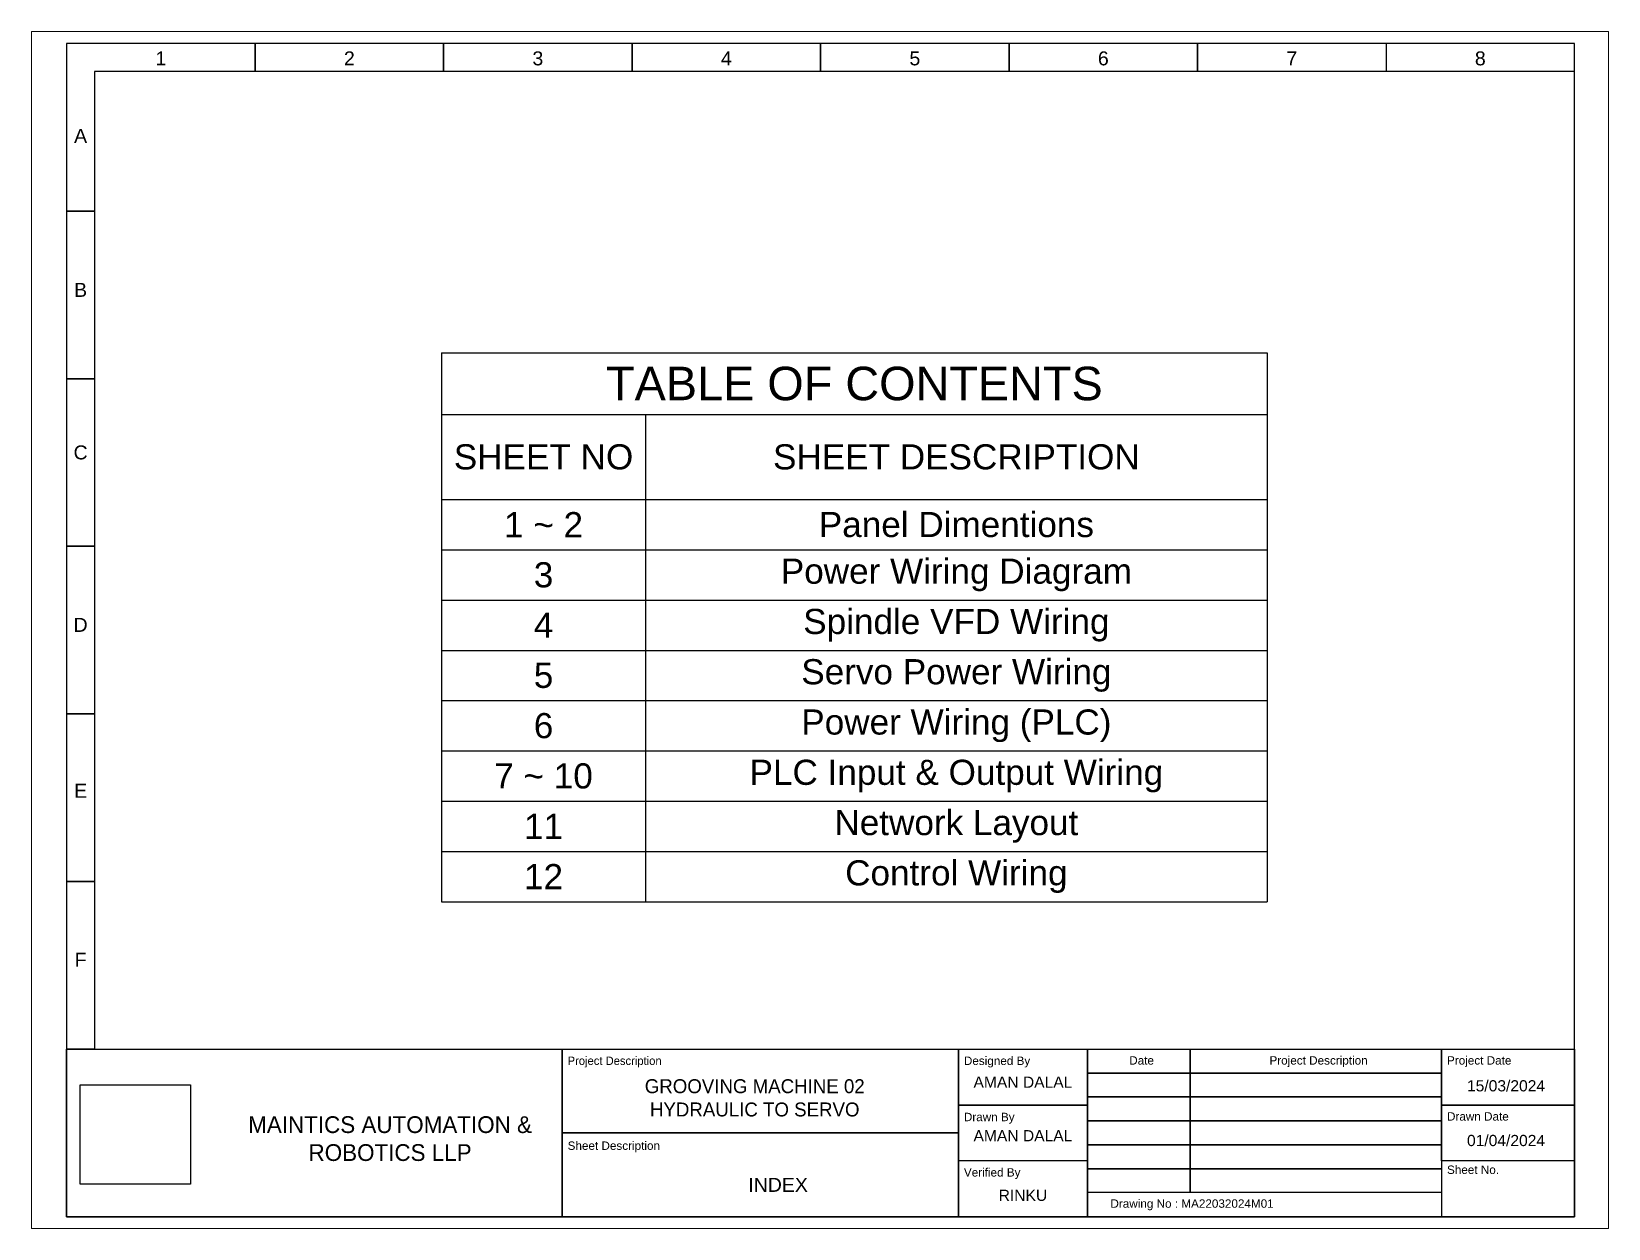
# Paper-space layout 'Contents' of a CAD drawing. Header units: millimetres. Extents: x 0 to 257, y 0 to 195.
# The model-space entities are those that its viewports show. They can reach past a viewport. Long polylines and large blocks are cut down to what shows.
import ezdxf

# ---------------------------------------------------------------- set-up
doc = ezdxf.new("R2010")
doc.units = ezdxf.units.MM
doc.styles.add('Annotative', font='arial.ttf')
doc.styles.get("Standard").update_dxf_attribs({"font": 'arial.ttf'})
picture_1 = doc.add_image_def('image1.jpg', size_in_pixel=(150, 135))

# ---------------------------------------------------------------- blocks, each defined once
blk = doc.blocks.new('*T255')
at = {"color": 0, "linetype": 'ByBlock', "lineweight": -2, "transparency": 16777216}
for p, q in [((0, 0), (147.85, 0)), ((0, 0), (0, -98.23)), ((147.85, 0), (147.85, -98.23)), ((0, -11), (147.85, -11)), ((36.52, -11), (36.52, -98.23)), ((0, -26.23), (147.85, -26.23)), ((0, -35.23), (147.85, -35.23)), ((0, -44.23), (147.85, -44.23)), ((0, -53.23), (147.85, -53.23)), ((0, -62.23), (147.85, -62.23)), ((0, -71.23), (147.85, -71.23)), ((0, -80.23), (147.85, -80.23)), ((0, -89.23), (147.85, -89.23)), ((0, -98.23), (147.85, -98.23))]:
    blk.add_line(p, q, dxfattribs=at)
at = {"color": 0, "transparency": 16777216, "attachment_point": 5}
for s, insert, char_height, width in [('TABLE OF CONTENTS', (73.92, -5.5), 6, 144.8497), ('SHEET NO', (18.26, -18.62), 4.5, 33.5174), ('SHEET DESCRIPTION', (92.18, -18.62), 4.5, 108.3323), ('Panel Dimentions', (92.18, -30.73), 4.5, 108.3323), ('1 ~ 2', (18.26, -30.73), 4.5, 33.5174), ('Power Wiring Diagram', (92.18, -39.73), 4.5, 108.3323), ('3', (18.26, -39.73), 4.5, 33.5174), ('4', (18.26, -48.73), 4.5, 33.5174), ('Spindle VFD Wiring', (92.18, -48.73), 4.5, 108.3323), ('5', (18.26, -57.73), 4.5, 33.5174), ('Servo Power Wiring', (92.18, -57.73), 4.5, 108.3323), ('6', (18.26, -66.73), 4.5, 33.5174), ('Power Wiring (PLC)', (92.18, -66.73), 4.5, 108.3323), ('7 ~ 10', (18.26, -75.73), 4.5, 33.5174), ('PLC Input & Output Wiring', (92.18, -75.73), 4.5, 108.3323), ('Network Layout', (92.18, -84.73), 4.5, 108.3323), ('11', (18.26, -84.73), 4.5, 33.5174), ('12', (18.26, -93.73), 4.5, 33.5174), ('Control Wiring', (92.18, -93.73), 4.5, 108.3323)]:
    blk.add_mtext(s, dxfattribs=dict(at, insert=insert, char_height=char_height, width=width))

msp = doc.modelspace()

# ---------------------------------------------------------------- linework, layer by layer
for p, q in [((3997.171, 1789.405), (3997.171, 1784.405)), ((3997.171, 1784.405), (3997.171, 1789.405)), ((4030.921, 1789.405), (4030.921, 1784.405)), ((4030.921, 1784.405), (4030.921, 1789.405)), ((4064.671, 1789.405), (4064.671, 1784.405)), ((4064.671, 1784.405), (4064.671, 1789.405)), ((4098.421, 1789.405), (4098.421, 1784.405)), ((4098.421, 1784.405), (4098.421, 1789.405)), ((4132.171, 1789.405), (4132.171, 1784.405)), ((4132.171, 1784.405), (4132.171, 1789.405)), ((4165.921, 1789.405), (4165.921, 1784.405)), ((4165.921, 1784.405), (4165.921, 1789.405)), ((4199.671, 1789.405), (4199.671, 1784.405)), ((4233.421, 1784.405), (3968.421, 1784.405)), ((3968.421, 1784.405), (3968.421, 1609.405)), ((3968.421, 1759.405), (3963.421, 1759.405)), ((3963.421, 1759.405), (3968.421, 1759.405)), ((3968.421, 1729.405), (3963.421, 1729.405)), ((3963.421, 1729.405), (3968.421, 1729.405)), ((3968.421, 1699.405), (3963.421, 1699.405)), ((3963.421, 1699.405), (3968.421, 1699.405)), ((3968.421, 1669.405), (3963.421, 1669.405)), ((3963.421, 1669.405), (3968.421, 1669.405)), ((3968.421, 1639.405), (3963.421, 1639.405)), ((3963.421, 1639.405), (3968.421, 1639.405)), ((3968.421, 1609.405), (3963.421, 1609.405))]:
    msp.add_line(p, q)
for points in [[(3963.421, 1579.405), (4233.421, 1579.405), (4233.421, 1789.405), (3963.421, 1789.405)], [(3963.421, 1609.405), (3963.421, 1609.405), (3963.421, 1579.405), (3963.421, 1579.405)], [(3963.421, 1609.405), (4052.137, 1609.405), (4052.137, 1579.405), (3963.421, 1579.405)], [(4052.137, 1609.405), (4123.091, 1609.405), (4123.091, 1594.405), (4052.137, 1594.405)], [(4123.091, 1609.405), (4146.208, 1609.405), (4146.208, 1579.405), (4123.091, 1579.405)], [(4123.091, 1609.405), (4146.208, 1609.405), (4146.208, 1599.405), (4123.091, 1599.405)], [(4146.208, 1609.405), (4209.595, 1609.405), (4209.595, 1605.125), (4146.208, 1605.125)], [(4209.595, 1609.405), (4233.421, 1609.405), (4233.421, 1599.405), (4209.595, 1599.405)], [(4146.208, 1605.125), (4209.595, 1605.125), (4209.595, 1600.845), (4146.208, 1600.845)], [(4123.091, 1599.405), (4146.208, 1599.405), (4146.208, 1589.405), (4123.091, 1589.405)], [(4146.208, 1600.845), (4209.595, 1600.845), (4209.595, 1596.565), (4146.208, 1596.565)], [(4209.595, 1599.405), (4233.421, 1599.405), (4233.421, 1589.405), (4209.595, 1589.405)], [(4146.208, 1596.565), (4209.595, 1596.565), (4209.595, 1592.285), (4146.208, 1592.285)], [(4052.137, 1594.405), (4123.091, 1594.405), (4123.091, 1579.405), (4052.137, 1579.405)], [(4146.208, 1592.285), (4209.595, 1592.285), (4209.595, 1588.005), (4146.208, 1588.005)], [(4146.208, 1588.005), (4209.595, 1588.005), (4209.595, 1583.725), (4146.208, 1583.725)]]:
    msp.add_lwpolyline(points, close=True)
for points in [[(4233.421, 1609.405), (4233.421, 1579.405), (3963.421, 1579.405), (3963.421, 1609.405)], [(3968.421, 1609.405), (4233.421, 1609.405)], [(4164.59, 1579.405), (4146.208, 1579.405), (4146.208, 1609.405), (4164.59, 1609.405), (4164.59, 1583.725)], [(4164.59, 1583.725), (4164.59, 1609.405), (4209.595, 1609.405), (4209.595, 1579.405), (4164.59, 1579.405)]]:
    msp.add_lwpolyline(points)

# ---------------------------------------------------------------- block references
msp.add_blockref('*T255', (4030.552, 1734.011))

# ---------------------------------------------------------------- texts
at = {"attachment_point": 1, "style": 'Annotative'}
for s, insert, char_height, width in [('\\pxqc;1', (3963.421, 1787.999), 2.5, 33.75), ('\\pxqc;2', (3997.171, 1787.999), 2.5, 33.75), ('\\pxqc;3', (4030.921, 1787.999), 2.5, 33.75), ('\\pxqc;4', (4064.671, 1787.999), 2.5, 33.75), ('\\pxqc;5', (4098.421, 1787.999), 2.5, 33.75), ('\\pxqc;6', (4132.171, 1787.999), 2.5, 33.75), ('\\pxqc;7', (4165.921, 1787.999), 2.5, 33.75), ('\\pxqc;8', (4199.671, 1787.999), 2.5, 33.75), ('\\pxqc;A', (3963.421, 1774.125), 2.5, 5), ('\\pxqc;B', (3963.421, 1746.557), 2.5, 5), ('\\pxqc;C', (3963.421, 1717.464), 2.5, 5), ('\\pxqc;D', (3963.421, 1686.596), 2.5, 5), ('\\pxqc;E', (3963.421, 1656.905), 2.5, 5), ('\\pxqc;F', (3963.421, 1626.651), 2.5, 5), ('Designed By', (4124.078, 1608.073), 1.5, 22.12958), ('\\pxqc;Date', (4147.195, 1608.139), 1.5, 17.39528), ('\\pxqc;Project Description', (4165.577, 1608.139), 1.5, 44.01766), ('Project Date', (4210.582, 1608.139), 1.5, 22.83874), ('\\pxqc;AMAN DALAL', (4123.091, 1604.492), 2, 23.11684), ('\\pxqc;15/03/2024', (4209.595, 1603.845), 2, 23.11684), ('Drawn By', (4124.078, 1598.01), 1.5, 22.12958), ('Drawn Date', (4210.582, 1598.114), 1.5, 22.83874), ('Sheet Description', (4053.124, 1592.875), 1.5, 34.98019), ('\\pxqc;AMAN DALAL', (4123.091, 1594.908), 2, 23.11684), ('\\pxqc;01/04/2024', (4209.595, 1594.052), 2, 23.11684), ('Verified By', (4124.078, 1588.094), 1.5, 22.12958), ('Sheet No.', (4210.582, 1588.568), 1.5, 22.83874), ('\\pxqc;INDEX', (4052.137, 1586.361), 2.5, 77.34131), ('\\pxqc;RINKU', (4123.091, 1584.244), 2, 23.11684), ('Drawing No : MA22032024M01', (4150.318, 1582.514), 1.5, 44.01766)]:
    msp.add_mtext(s, dxfattribs=dict(at, insert=insert, char_height=char_height, width=width))
at = {"attachment_point": 1}
for s, width, insert, char_height in [('{\\Ftxt|c0;Project Description}', 34.98019, (4053.124, 1608.073), 1.5), ('\\pxqc;{\\Ftxt|c0;GROOVING MACHINE 02\\PHYDRAULIC TO SERVO}', 66.4073, (4053.423, 1604.022), 2.5), ('\\pxqc;{\\Ftxt|c0;MAINTICS AUTOMATION &\\PROBOTICS LLP}', 66.55986, (3988.053, 1597.39), 3)]:
    msp.add_mtext_dynamic_manual_height_columns(s, width=width, gutter_width=12.5, heights=[0], dxfattribs=dict(at, insert=insert, char_height=char_height))

# ---------------------------------------------------------------- pictures from other files: only their frames are drawn
image = msp.add_image(picture_1, insert=(3965.845, 1585.245), size_in_units=(19.751, 17.776))
image.dxf.flags = 7

psp = doc.layouts.new('Contents')

# ---------------------------------------------------------------- viewports
at = {"layer": '0'}
psp.add_viewport(center=(128.5, 97.5), size=(257, 195), view_center_point=(4098.314, 1684.428), view_height=214.23996, dxfattribs=at)

doc.saveas('drawing.dxf')
